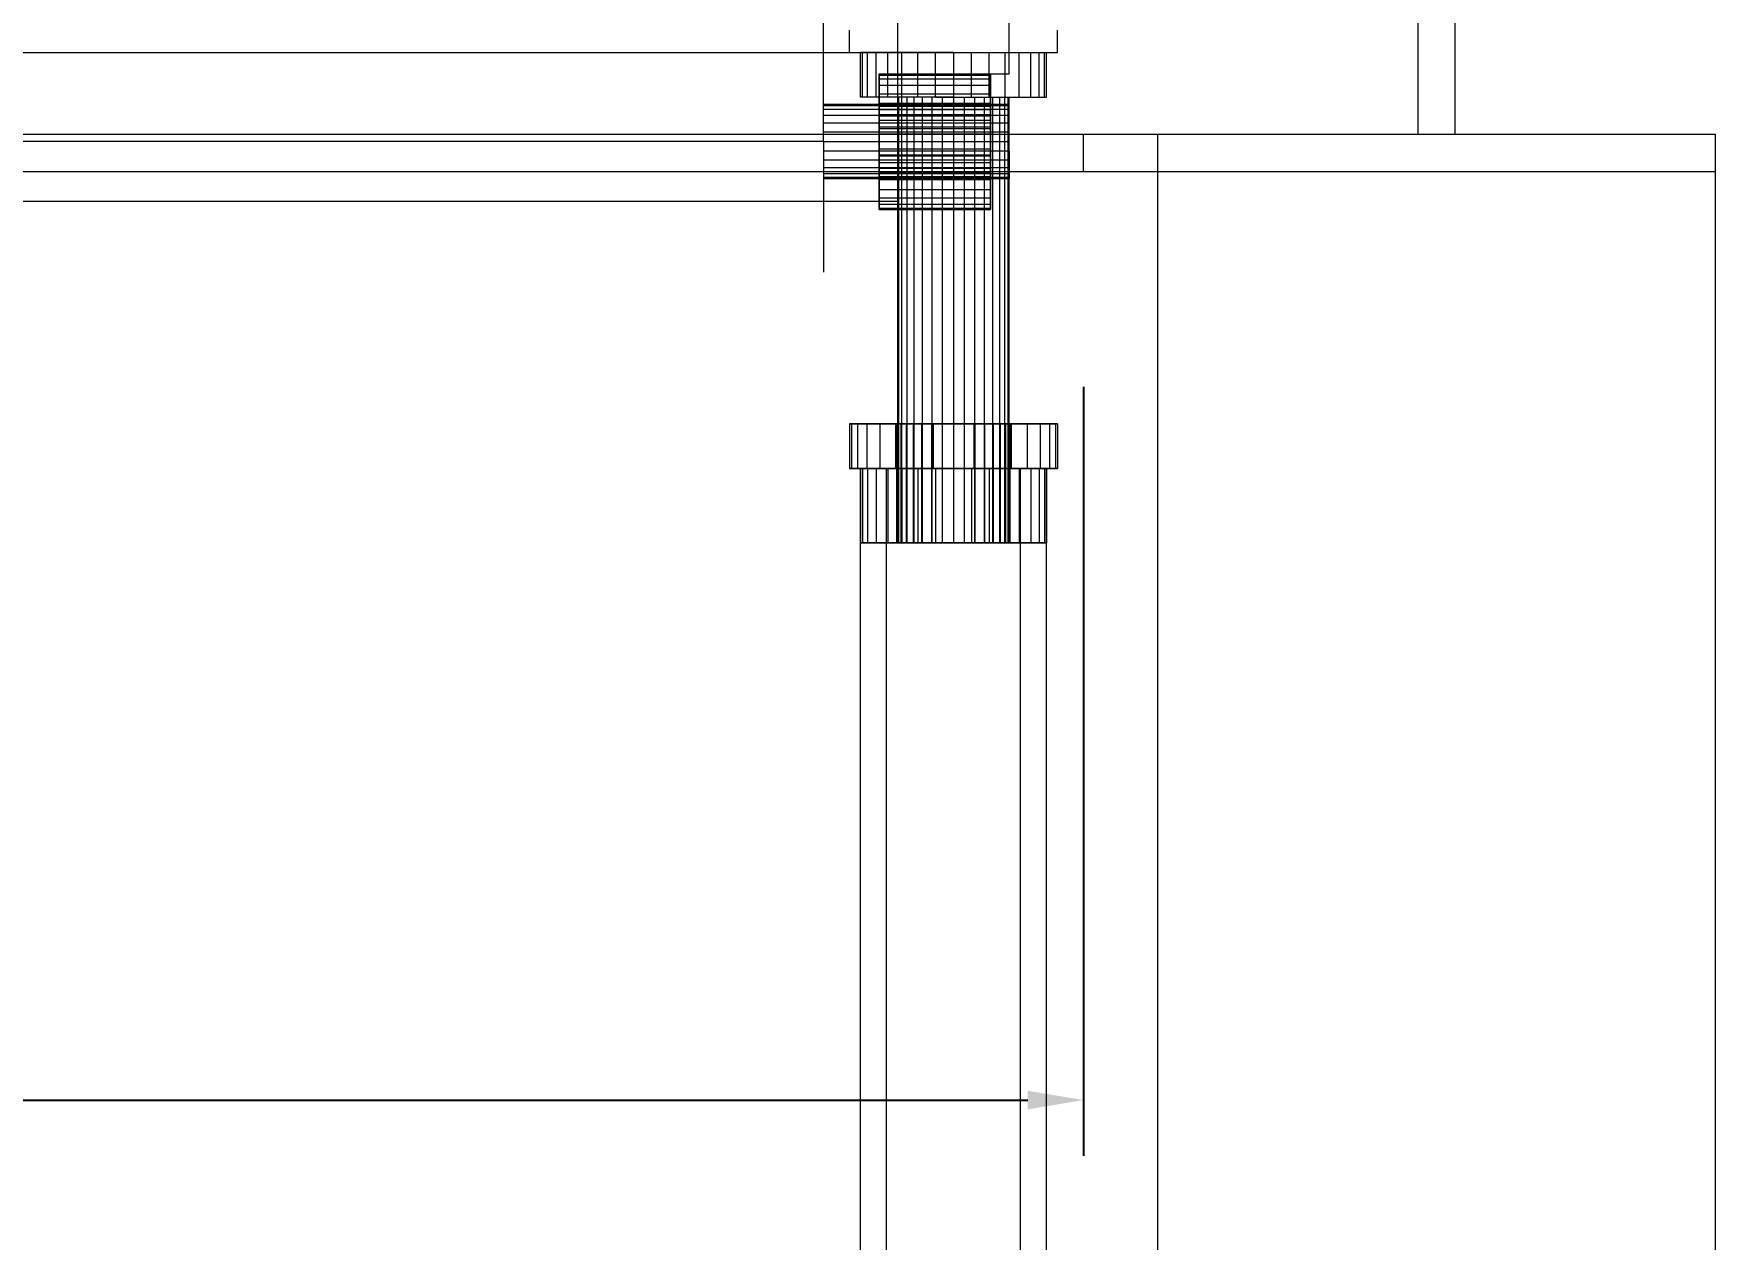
# Model space of a CAD drawing. Header units: millimetres. Extents: x -1970 to 34302, y -80068 to 6837.
# Drawn here: x 532.5 to 985, y -77737.5 to -77412.9 of the extents above; entities that cross this region are included whole.
import ezdxf

# ---------------------------------------------------------------- set-up
doc = ezdxf.new("R2010")
doc.units = ezdxf.units.MM
doc.layers.add('COTAS_P', color=1, linetype='Continuous', lineweight=0)
doc.layers.add('R22_BASE_frontal', color=7, linetype='Continuous', lineweight=0)
doc.dimstyles.new('R19_10', dxfattribs={"dimtxt": 25, "dimasz": 15, "dimexe": 15, "dimexo": 8, "dimgap": 10, "dimtad": 1, "dimtih": 1, "dimtoh": 1, "dimdsep": 46, "dimcen": 0.09, "dimadec": 0, "dimazin": 0, "dimtfac": 1, "dimtdec": 4, "dimtofl": 0, "dimtmove": 0, "dimatfit": 3, "dimfxl": 1, "dimtolj": 1, "dimtzin": 0, "dimarcsym": 0})

# ---------------------------------------------------------------- blocks, each defined once
blk = doc.blocks.new('*D50')
at = {"layer": 'COTAS_P', "color": 0, "lineweight": -2, "transparency": 16777216}
for p, q in [((175, -77508), (175, -77715)), ((815, -77508), (815, -77715)), ((190, -77700), (800, -77700))]:
    blk.add_line(p, q, dxfattribs=at)
at = {"layer": 'COTAS_P', "color": 0, "transparency": 16777216}
for points in [[(190, -77697.5), (190, -77702.5), (175, -77700)], [(800, -77697.5), (800, -77702.5), (815, -77700)]]:
    blk.add_solid(points, dxfattribs=at)
at = {"layer": 'Defpoints', "color": 0, "transparency": 16777216}
for p in [(175, -77500), (815, -77500), (815, -77700)]:
    blk.add_point(p, dxfattribs=at)

msp = doc.modelspace()

# ---------------------------------------------------------------- linework, layer by layer
at = {"layer": 'R22_BASE_frontal'}
for p, q in [((905, -77440), (905, -77260)), ((915, -77440), (915, -77260)), ((765, -77423.75), (765, -77358)), ((765, -77418), (765, -77358)), ((795, -77423.75), (795, -77358)), ((795, -77418), (795, -77358)), ((745, -77413.854), (745, -77406.903)), ((752, -77418), (752, -77412)), ((808, -77418), (808, -77412)), ((225, -77418), (765, -77418)), ((745, -77426.38), (745, -77413.854)), ((752, -77418), (808, -77418)), ((755.48, -77418), (755, -77418)), ((755, -77430), (755, -77418)), ((756.903, -77418), (755.48, -77418)), ((755.48, -77430), (755.48, -77418)), ((759.213, -77418), (756.903, -77418)), ((756.903, -77430), (756.903, -77418)), ((762.322, -77418), (759.213, -77418)), ((759.213, -77430), (759.213, -77418)), ((766.111, -77418), (762.322, -77418)), ((762.322, -77430), (762.322, -77418)), ((765, -77458), (765, -77418)), ((765, -77418), (795, -77418)), ((770.433, -77418), (766.111, -77418)), ((766.111, -77430), (766.111, -77418)), ((775.123, -77418), (770.433, -77418)), ((770.433, -77430), (770.433, -77418)), ((780, -77418), (775.123, -77418)), ((775.123, -77430), (775.123, -77418)), ((780, -77418), (784.877, -77418)), ((780, -77418), (780, -77430)), ((784.877, -77418), (789.567, -77418)), ((784.877, -77430), (784.877, -77418)), ((789.567, -77418), (793.889, -77418)), ((789.567, -77430), (789.567, -77418)), ((793.889, -77418), (797.678, -77418)), ((793.889, -77430), (793.889, -77418)), ((797.678, -77418), (800.787, -77418)), ((797.678, -77430), (797.678, -77418)), ((800.787, -77418), (803.097, -77418)), ((800.787, -77430), (800.787, -77418)), ((803.097, -77418), (804.52, -77418)), ((803.097, -77430), (803.097, -77418)), ((804.52, -77418), (805, -77418)), ((804.52, -77430), (804.52, -77418)), ((805, -77430), (805, -77418)), ((745, -77442), (745, -77426.38)), ((760, -77431.75), (760, -77423.75)), ((760, -77423.75), (760, -77424.101)), ((760, -77423.75), (790, -77423.75)), ((760, -77431.947), (760, -77424.101)), ((760, -77424.101), (760, -77425.139)), ((760, -77424.101), (790, -77424.101)), ((760, -77432.53), (760, -77425.139)), ((760, -77425.139), (760, -77426.826)), ((760, -77425.139), (790, -77425.139)), ((760, -77433.477), (760, -77426.826)), ((760, -77426.826), (760, -77429.095)), ((760, -77426.826), (790, -77426.826)), ((765, -77423.75), (795, -77423.75)), ((790, -77424.101), (790, -77423.75)), ((790, -77423.75), (790, -77431.75)), ((790, -77425.139), (790, -77424.101)), ((790, -77424.101), (790, -77431.947)), ((790, -77426.826), (790, -77425.139)), ((790, -77425.139), (790, -77432.53)), ((790, -77429.095), (790, -77426.826)), ((790, -77426.826), (790, -77433.477)), ((755.48, -77430), (755, -77430)), ((756.903, -77430), (755.48, -77430)), ((759.213, -77430), (756.903, -77430)), ((762.322, -77430), (759.213, -77430)), ((760, -77434.752), (760, -77429.095)), ((760, -77429.095), (760, -77431.861)), ((760, -77429.095), (790, -77429.095)), ((760, -77431.947), (760, -77431.75)), ((790, -77431.75), (760, -77431.75)), ((766.111, -77430), (762.322, -77430)), ((765.288, -77430), (765, -77430)), ((765, -77550), (765, -77430)), ((766.142, -77430), (765.288, -77430)), ((765.288, -77550), (765.288, -77430)), ((770.433, -77430), (766.111, -77430)), ((767.528, -77430), (766.142, -77430)), ((766.142, -77550), (766.142, -77430)), ((769.393, -77430), (767.528, -77430)), ((767.528, -77550), (767.528, -77430)), ((771.666, -77430), (769.393, -77430)), ((769.393, -77550), (769.393, -77430)), ((775.123, -77430), (770.433, -77430)), ((774.26, -77430), (771.666, -77430)), ((771.666, -77550), (771.666, -77430)), ((777.074, -77430), (774.26, -77430)), ((774.26, -77550), (774.26, -77430)), ((775.123, -77430), (780, -77430)), ((780, -77430), (777.074, -77430)), ((777.074, -77550), (777.074, -77430)), ((780, -77430), (782.926, -77430)), ((780, -77430), (780, -77550)), ((780, -77430), (784.877, -77430)), ((782.926, -77430), (785.74, -77430)), ((782.926, -77550), (782.926, -77430)), ((784.877, -77430), (789.567, -77430)), ((785.74, -77430), (788.334, -77430)), ((785.74, -77550), (785.74, -77430)), ((788.334, -77430), (790.607, -77430)), ((788.334, -77550), (788.334, -77430)), ((789.567, -77430), (793.889, -77430)), ((790, -77431.861), (790, -77429.095)), ((790, -77429.095), (790, -77434.752)), ((790, -77431.75), (790, -77431.947)), ((790.607, -77430), (792.472, -77430)), ((790.607, -77550), (790.607, -77430)), ((792.472, -77430), (793.858, -77430)), ((792.472, -77550), (792.472, -77430)), ((793.858, -77430), (794.712, -77430)), ((793.858, -77550), (793.858, -77430)), ((793.889, -77430), (797.678, -77430)), ((794.712, -77430), (795, -77430)), ((794.712, -77550), (794.712, -77430)), ((795, -77550), (795, -77430)), ((797.678, -77430), (800.787, -77430)), ((800.787, -77430), (803.097, -77430)), ((803.097, -77430), (804.52, -77430)), ((804.52, -77430), (805, -77430)), ((745, -77432.341), (745, -77432)), ((795, -77432), (745, -77432)), ((745, -77433.34), (745, -77432.341)), ((795, -77432.341), (745, -77432.341)), ((745, -77434.929), (745, -77433.34)), ((795, -77433.34), (745, -77433.34)), ((745, -77437), (745, -77434.929)), ((795, -77434.929), (745, -77434.929)), ((760, -77436.305), (760, -77431.861)), ((760, -77431.861), (760, -77435.016)), ((760, -77431.861), (790, -77431.861)), ((760, -77432.53), (760, -77431.947)), ((790, -77431.947), (760, -77431.947)), ((760, -77433.477), (760, -77432.53)), ((790, -77432.53), (760, -77432.53)), ((760, -77434.752), (760, -77433.477)), ((790, -77433.477), (760, -77433.477)), ((760, -77436.305), (760, -77434.752)), ((790, -77434.752), (760, -77434.752)), ((760, -77438.077), (760, -77435.016)), ((760, -77435.016), (760, -77438.44)), ((760, -77435.016), (790, -77435.016)), ((760, -77438.077), (760, -77436.305)), ((790, -77436.305), (760, -77436.305)), ((790, -77435.016), (790, -77431.861)), ((790, -77431.861), (790, -77436.305)), ((790, -77431.947), (790, -77432.53)), ((790, -77432.53), (790, -77433.477)), ((790, -77433.477), (790, -77434.752)), ((790, -77434.752), (790, -77436.305)), ((790, -77438.44), (790, -77435.016)), ((790, -77435.016), (790, -77438.077)), ((790, -77436.305), (790, -77438.077)), ((795, -77432.341), (795, -77432)), ((795, -77433.34), (795, -77432.341)), ((795, -77434.929), (795, -77433.34)), ((795, -77437), (795, -77434.929)), ((5, -77440), (835, -77440)), ((5, -77440), (985, -77440)), ((745, -77439.412), (745, -77437)), ((795, -77437), (745, -77437)), ((745, -77442), (745, -77439.412)), ((795, -77439.412), (745, -77439.412)), ((760, -77440), (760, -77438.077)), ((790, -77438.077), (760, -77438.077)), ((760, -77440), (760, -77438.44)), ((760, -77438.44), (760, -77442)), ((760, -77438.44), (790, -77438.44)), ((760, -77442), (760, -77440)), ((790, -77440), (760, -77440)), ((790, -77438.077), (790, -77440)), ((790, -77442), (790, -77438.44)), ((790, -77438.44), (790, -77440)), ((790, -77440), (790, -77442)), ((795, -77439.412), (795, -77437)), ((795, -77442), (795, -77439.412)), ((815, -77450), (815, -77440)), ((815, -77440), (835, -77440)), ((815, -77440), (985, -77440)), ((835, -77450), (835, -77440)), ((905, -77440), (915, -77440)), ((985, -78480), (985, -77440)), ((745, -77442), (245, -77442)), ((745, -77442), (745, -77457.62)), ((745, -77442), (745, -77444.588)), ((745, -77442), (795, -77442)), ((745, -77444.588), (745, -77447)), ((795, -77444.588), (745, -77444.588)), ((760, -77442), (790, -77442)), ((760, -77442), (760, -77444)), ((760, -77445.56), (760, -77442)), ((760, -77444), (760, -77445.56)), ((790, -77444), (760, -77444)), ((760, -77444), (760, -77445.923)), ((790, -77442), (790, -77445.56)), ((790, -77444), (790, -77442)), ((790, -77445.56), (790, -77444)), ((790, -77445.923), (790, -77444)), ((795, -77444.588), (795, -77442)), ((795, -77444.588), (795, -77447)), ((745, -77447), (745, -77449.071)), ((795, -77447), (745, -77447)), ((745, -77449.071), (745, -77450.66)), ((795, -77449.071), (745, -77449.071)), ((760, -77445.56), (790, -77445.56)), ((760, -77448.984), (760, -77445.56)), ((760, -77445.923), (760, -77448.984)), ((790, -77445.923), (760, -77445.923)), ((760, -77445.923), (760, -77447.695)), ((760, -77447.695), (760, -77452.139)), ((790, -77447.695), (760, -77447.695)), ((760, -77447.695), (760, -77449.248)), ((760, -77448.984), (790, -77448.984)), ((760, -77452.139), (760, -77448.984)), ((760, -77449.248), (760, -77454.905)), ((790, -77449.248), (760, -77449.248)), ((760, -77449.248), (760, -77450.523)), ((790, -77445.56), (790, -77448.984)), ((790, -77448.984), (790, -77445.923)), ((790, -77447.695), (790, -77445.923)), ((790, -77452.139), (790, -77447.695)), ((790, -77449.248), (790, -77447.695)), ((790, -77448.984), (790, -77452.139)), ((790, -77454.905), (790, -77449.248)), ((790, -77450.523), (790, -77449.248)), ((795, -77447), (795, -77449.071)), ((795, -77449.071), (795, -77450.66)), ((-835, -77450), (835, -77450)), ((745, -77450.66), (745, -77451.659)), ((795, -77450.66), (745, -77450.66)), ((745, -77451.659), (745, -77452)), ((795, -77451.659), (745, -77451.659)), ((795, -77452), (745, -77452)), ((760, -77450.523), (760, -77457.174)), ((790, -77450.523), (760, -77450.523)), ((760, -77450.523), (760, -77451.47)), ((760, -77451.47), (760, -77458.861)), ((790, -77451.47), (760, -77451.47)), ((760, -77451.47), (760, -77452.053)), ((760, -77452.053), (760, -77459.899)), ((790, -77452.053), (760, -77452.053)), ((760, -77452.053), (760, -77452.25)), ((760, -77452.139), (790, -77452.139)), ((760, -77454.905), (760, -77452.139)), ((760, -77452.25), (760, -77460.25)), ((790, -77452.25), (760, -77452.25)), ((790, -77457.174), (790, -77450.523)), ((790, -77451.47), (790, -77450.523)), ((790, -77458.861), (790, -77451.47)), ((790, -77452.053), (790, -77451.47)), ((790, -77459.899), (790, -77452.053)), ((790, -77452.25), (790, -77452.053)), ((790, -77452.139), (790, -77454.905)), ((790, -77460.25), (790, -77452.25)), ((795, -77450.66), (795, -77451.659)), ((795, -77451.659), (795, -77452)), ((815, -77450), (835, -77450)), ((835, -78480), (835, -77450)), ((835, -77450), (985, -77450)), ((985, -78480), (985, -77450)), ((225, -77458), (765, -77458)), ((745, -77457.62), (745, -77470.146)), ((760, -77454.905), (790, -77454.905)), ((760, -77457.174), (760, -77454.905)), ((760, -77457.174), (790, -77457.174)), ((760, -77458.861), (760, -77457.174)), ((760, -77458.861), (790, -77458.861)), ((760, -77459.899), (760, -77458.861)), ((790, -77454.905), (790, -77457.174)), ((790, -77457.174), (790, -77458.861)), ((790, -77458.861), (790, -77459.899)), ((760, -77459.899), (790, -77459.899)), ((760, -77460.25), (760, -77459.899)), ((760, -77460.25), (790, -77460.25)), ((790, -77459.899), (790, -77460.25)), ((745, -77470.146), (745, -77477.097)), ((764.75, -77518), (752, -77518)), ((752, -77518), (752.538, -77518)), ((752, -77518), (752, -77530)), ((765.043, -77518), (752.538, -77518)), ((752.538, -77518), (754.131, -77518)), ((752.538, -77518), (752.538, -77530)), ((765.911, -77518), (754.131, -77518)), ((754.131, -77518), (756.719, -77518)), ((754.131, -77518), (754.131, -77530)), ((767.32, -77518), (756.719, -77518)), ((756.719, -77518), (760.201, -77518)), ((756.719, -77518), (756.719, -77530)), ((769.217, -77518), (760.201, -77518)), ((760.201, -77518), (764.444, -77518)), ((760.201, -77518), (760.201, -77530)), ((771.528, -77518), (764.444, -77518)), ((764.444, -77518), (769.285, -77518)), ((764.444, -77518), (764.444, -77530)), ((765.043, -77518), (764.75, -77518)), ((764.75, -77530), (764.75, -77518)), ((765.911, -77518), (765.043, -77518)), ((765.043, -77530), (765.043, -77518)), ((767.32, -77518), (765.911, -77518)), ((765.911, -77530), (765.911, -77518)), ((769.217, -77518), (767.32, -77518)), ((767.32, -77530), (767.32, -77518)), ((771.528, -77518), (769.217, -77518)), ((769.217, -77530), (769.217, -77518)), ((774.164, -77518), (769.285, -77518)), ((769.285, -77518), (774.537, -77518)), ((769.285, -77518), (769.285, -77530)), ((774.164, -77518), (771.528, -77518)), ((771.528, -77530), (771.528, -77518)), ((777.025, -77518), (774.164, -77518)), ((774.164, -77530), (774.164, -77518)), ((777.025, -77518), (774.537, -77518)), ((774.537, -77518), (780, -77518)), ((774.537, -77518), (774.537, -77530)), ((780, -77518), (777.025, -77518)), ((777.025, -77530), (777.025, -77518)), ((780, -77518), (782.975, -77518)), ((785.463, -77518), (780, -77518)), ((780, -77518), (780, -77530)), ((782.975, -77518), (785.463, -77518)), ((782.975, -77530), (782.975, -77518)), ((782.975, -77518), (785.836, -77518)), ((785.463, -77518), (785.463, -77530)), ((790.715, -77518), (785.463, -77518)), ((785.836, -77518), (790.715, -77518)), ((785.836, -77530), (785.836, -77518)), ((785.836, -77518), (788.472, -77518)), ((788.472, -77518), (795.556, -77518)), ((788.472, -77530), (788.472, -77518)), ((788.472, -77518), (790.783, -77518)), ((790.715, -77518), (790.715, -77530)), ((795.556, -77518), (790.715, -77518)), ((790.783, -77518), (799.799, -77518)), ((790.783, -77530), (790.783, -77518)), ((790.783, -77518), (792.68, -77518)), ((792.68, -77518), (803.281, -77518)), ((792.68, -77530), (792.68, -77518)), ((792.68, -77518), (794.089, -77518)), ((794.089, -77518), (805.869, -77518)), ((794.089, -77530), (794.089, -77518)), ((794.089, -77518), (794.957, -77518)), ((794.957, -77518), (807.462, -77518)), ((794.957, -77530), (794.957, -77518)), ((794.957, -77518), (795.25, -77518)), ((795.25, -77518), (808, -77518)), ((795.25, -77530), (795.25, -77518)), ((795.556, -77518), (795.556, -77530)), ((799.799, -77518), (795.556, -77518)), ((799.799, -77518), (799.799, -77530)), ((803.281, -77518), (799.799, -77518)), ((803.281, -77518), (803.281, -77530)), ((805.869, -77518), (803.281, -77518)), ((805.869, -77518), (805.869, -77530)), ((807.462, -77518), (805.869, -77518)), ((807.462, -77518), (807.462, -77530)), ((808, -77518), (807.462, -77518)), ((808, -77518), (808, -77530)), ((752.538, -77530), (752, -77530)), ((752, -77530), (764.75, -77530)), ((754.131, -77530), (752.538, -77530)), ((752.538, -77530), (765.043, -77530)), ((756.719, -77530), (754.131, -77530)), ((754.131, -77530), (765.911, -77530)), ((755, -77530), (805, -77530)), ((755, -78480), (755, -77530)), ((755, -77530), (762, -77530)), ((764.75, -77530), (755, -77530)), ((755, -77530), (755.48, -77530)), ((755, -77530), (755, -77550)), ((765.043, -77530), (755.48, -77530)), ((755.48, -77530), (756.903, -77530)), ((755.48, -77530), (755.48, -77550)), ((760.201, -77530), (756.719, -77530)), ((756.719, -77530), (767.32, -77530)), ((765.911, -77530), (756.903, -77530)), ((756.903, -77530), (759.213, -77530)), ((756.903, -77530), (756.903, -77550)), ((767.32, -77530), (759.213, -77530)), ((759.213, -77530), (762.322, -77530)), ((759.213, -77530), (759.213, -77550)), ((764.444, -77530), (760.201, -77530)), ((760.201, -77530), (769.217, -77530)), ((762, -78480), (762, -77530)), ((769.217, -77530), (762.322, -77530)), ((762.322, -77530), (766.111, -77530)), ((762.322, -77530), (762.322, -77550)), ((769.285, -77530), (764.444, -77530)), ((764.444, -77530), (771.528, -77530)), ((765.043, -77530), (764.75, -77530)), ((764.75, -77550), (764.75, -77530)), ((765.911, -77530), (765.043, -77530)), ((765.043, -77550), (765.043, -77530)), ((767.32, -77530), (765.911, -77530)), ((765.911, -77550), (765.911, -77530)), ((771.528, -77530), (766.111, -77530)), ((766.111, -77530), (770.433, -77530)), ((766.111, -77530), (766.111, -77550)), ((769.217, -77530), (767.32, -77530)), ((767.32, -77550), (767.32, -77530)), ((771.528, -77530), (769.217, -77530)), ((769.217, -77550), (769.217, -77530)), ((774.537, -77530), (769.285, -77530)), ((769.285, -77530), (774.164, -77530)), ((774.164, -77530), (770.433, -77530)), ((770.433, -77530), (775.123, -77530)), ((770.433, -77530), (770.433, -77550)), ((774.164, -77530), (771.528, -77530)), ((771.528, -77550), (771.528, -77530)), ((777.025, -77530), (774.164, -77530)), ((774.164, -77550), (774.164, -77530)), ((780, -77530), (774.537, -77530)), ((774.537, -77530), (777.025, -77530)), ((777.025, -77530), (775.123, -77530)), ((775.123, -77530), (780, -77530)), ((775.123, -77530), (775.123, -77550)), ((780, -77530), (777.025, -77530)), ((777.025, -77550), (777.025, -77530)), ((780, -77530), (782.975, -77530)), ((784.877, -77530), (780, -77530)), ((780, -77530), (780, -77550)), ((780, -77530), (785.463, -77530)), ((782.975, -77530), (784.877, -77530)), ((782.975, -77550), (782.975, -77530)), ((782.975, -77530), (785.836, -77530)), ((785.463, -77530), (782.975, -77530)), ((784.877, -77530), (784.877, -77550)), ((789.567, -77530), (784.877, -77530)), ((785.463, -77530), (790.715, -77530)), ((785.836, -77530), (789.567, -77530)), ((785.836, -77550), (785.836, -77530)), ((785.836, -77530), (788.472, -77530)), ((790.715, -77530), (785.836, -77530)), ((788.472, -77530), (793.889, -77530)), ((788.472, -77550), (788.472, -77530)), ((788.472, -77530), (790.783, -77530)), ((795.556, -77530), (788.472, -77530)), ((789.567, -77530), (789.567, -77550)), ((793.889, -77530), (789.567, -77530)), ((790.715, -77530), (795.556, -77530)), ((790.783, -77530), (797.678, -77530)), ((790.783, -77550), (790.783, -77530)), ((790.783, -77530), (792.68, -77530)), ((799.799, -77530), (790.783, -77530)), ((792.68, -77530), (800.787, -77530)), ((792.68, -77550), (792.68, -77530)), ((792.68, -77530), (794.089, -77530)), ((803.281, -77530), (792.68, -77530)), ((793.889, -77530), (793.889, -77550)), ((797.678, -77530), (793.889, -77530)), ((794.089, -77530), (803.097, -77530)), ((794.089, -77550), (794.089, -77530)), ((794.089, -77530), (794.957, -77530)), ((805.869, -77530), (794.089, -77530)), ((794.957, -77530), (804.52, -77530)), ((794.957, -77550), (794.957, -77530)), ((794.957, -77530), (795.25, -77530)), ((807.462, -77530), (794.957, -77530)), ((795.25, -77530), (805, -77530)), ((795.25, -77550), (795.25, -77530)), ((808, -77530), (795.25, -77530)), ((795.556, -77530), (799.799, -77530)), ((797.678, -77530), (797.678, -77550)), ((800.787, -77530), (797.678, -77530)), ((798, -77530), (805, -77530)), ((798, -78480), (798, -77530)), ((799.799, -77530), (803.281, -77530)), ((800.787, -77530), (800.787, -77550)), ((803.097, -77530), (800.787, -77530)), ((803.097, -77530), (803.097, -77550)), ((804.52, -77530), (803.097, -77530)), ((803.281, -77530), (805.869, -77530)), ((804.52, -77530), (804.52, -77550)), ((805, -77530), (804.52, -77530)), ((805, -78480), (805, -77530)), ((805, -77530), (805, -77550)), ((805.869, -77530), (807.462, -77530)), ((807.462, -77530), (808, -77530)), ((755.48, -77550), (755, -77550)), ((755, -77550), (764.75, -77550)), ((756.903, -77550), (755.48, -77550)), ((755.48, -77550), (765.043, -77550)), ((759.213, -77550), (756.903, -77550)), ((756.903, -77550), (765.911, -77550)), ((762.322, -77550), (759.213, -77550)), ((759.213, -77550), (767.32, -77550)), ((766.111, -77550), (762.322, -77550)), ((762.322, -77550), (769.217, -77550)), ((764.75, -77550), (765.043, -77550)), ((765.288, -77550), (765, -77550)), ((765.043, -77550), (765.911, -77550)), ((766.142, -77550), (765.288, -77550)), ((765.911, -77550), (767.32, -77550)), ((770.433, -77550), (766.111, -77550)), ((766.111, -77550), (771.528, -77550)), ((767.528, -77550), (766.142, -77550)), ((767.32, -77550), (769.217, -77550)), ((769.393, -77550), (767.528, -77550)), ((769.217, -77550), (771.528, -77550)), ((771.666, -77550), (769.393, -77550)), ((775.123, -77550), (770.433, -77550)), ((770.433, -77550), (774.164, -77550)), ((771.528, -77550), (774.164, -77550)), ((774.26, -77550), (771.666, -77550)), ((774.164, -77550), (777.025, -77550)), ((777.074, -77550), (774.26, -77550)), ((780, -77550), (775.123, -77550)), ((775.123, -77550), (777.025, -77550)), ((777.025, -77550), (780, -77550)), ((777.074, -77550), (780, -77550)), ((780, -77550), (782.926, -77550)), ((780, -77550), (784.877, -77550)), ((782.975, -77550), (780, -77550)), ((782.926, -77550), (785.74, -77550)), ((784.877, -77550), (782.975, -77550)), ((785.836, -77550), (782.975, -77550)), ((784.877, -77550), (789.567, -77550)), ((785.74, -77550), (788.334, -77550)), ((789.567, -77550), (785.836, -77550)), ((788.472, -77550), (785.836, -77550)), ((788.334, -77550), (790.607, -77550)), ((793.889, -77550), (788.472, -77550)), ((790.783, -77550), (788.472, -77550)), ((789.567, -77550), (793.889, -77550)), ((790.607, -77550), (792.472, -77550)), ((797.678, -77550), (790.783, -77550)), ((792.68, -77550), (790.783, -77550)), ((792.472, -77550), (793.858, -77550)), ((800.787, -77550), (792.68, -77550)), ((794.089, -77550), (792.68, -77550)), ((793.858, -77550), (794.712, -77550)), ((793.889, -77550), (797.678, -77550)), ((803.097, -77550), (794.089, -77550)), ((794.957, -77550), (794.089, -77550)), ((794.712, -77550), (795, -77550)), ((804.52, -77550), (794.957, -77550)), ((795.25, -77550), (794.957, -77550)), ((805, -77550), (795.25, -77550)), ((797.678, -77550), (800.787, -77550)), ((800.787, -77550), (803.097, -77550)), ((803.097, -77550), (804.52, -77550)), ((804.52, -77550), (805, -77550))]:
    msp.add_line(p, q, dxfattribs=at)

# ---------------------------------------------------------------- dimensions: what is measured, and where the dimension line sits
at = {"layer": 'COTAS_P'}
dim = msp.add_aligned_dim(p1=(175, -77500), p2=(815, -77500), distance=-200, text='<> P', dimstyle='R19_10', dxfattribs=at)
dim.commit()
dim.dimension.update_dxf_attribs({"geometry": '*D50', "text_midpoint": (495, -77700)})

doc.saveas('drawing.dxf')
